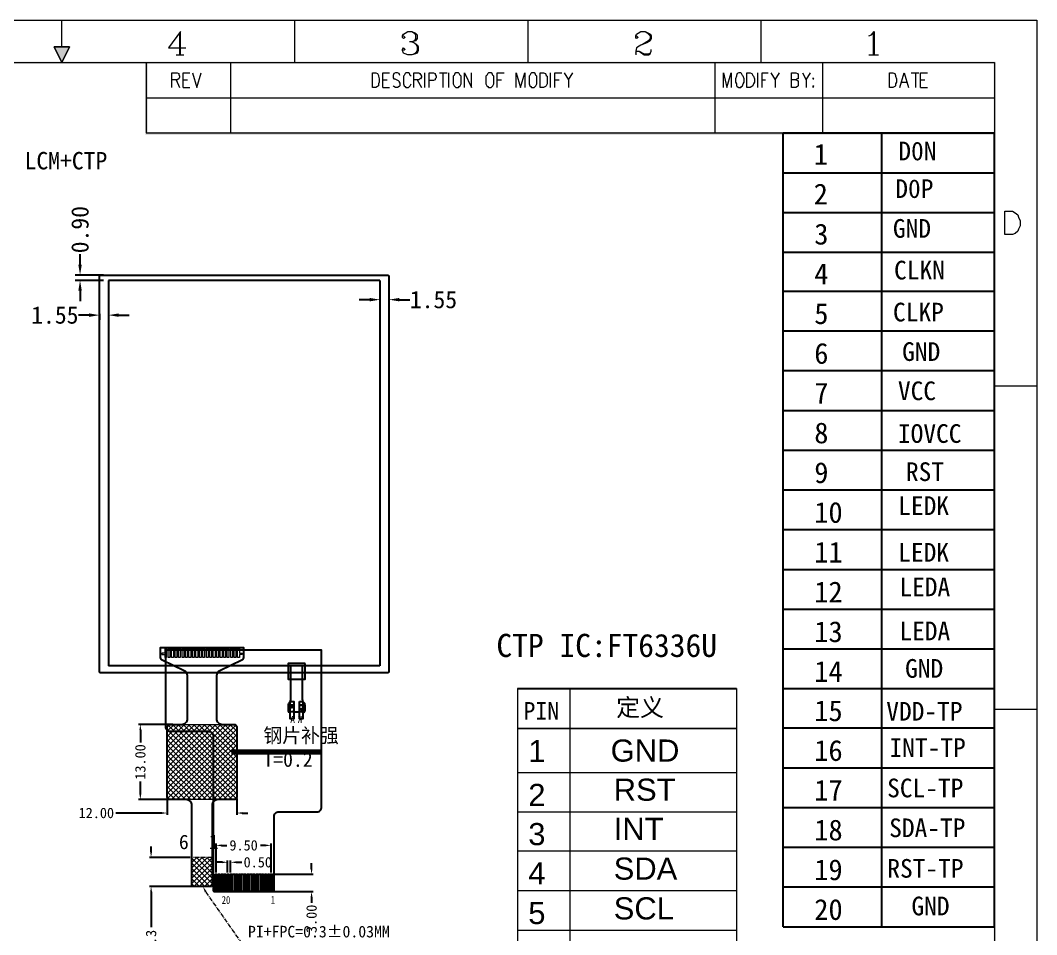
# Model space of a CAD drawing. Header units: millimetres. Extents: x -334 to 203, y -30 to 226.
# Drawn here: x -172.3 to 3.2, y 50.3 to 208.3 of the extents above; entities that cross this region are included whole.
import ezdxf

# ---------------------------------------------------------------- set-up
doc = ezdxf.new("R2010")
doc.units = ezdxf.units.MM
doc.linetypes.add('CENTER2', pattern=[1.125, 0.75, -0.125, 0.125, -0.125])
for name, color, linetype in [('DIM', 3, 'Continuous'), ('FPC-P', 4, 'Continuous'), ('lens', 6, 'Continuous')]:
    doc.layers.add(name, color=color, linetype=linetype)
for name, color, linetype, lineweight in [('FPC Pad', 50, 'Continuous', 0), ('中心線', 1, 'CENTER2', 5), ('元件区', 7, 'Continuous', 13)]:
    doc.layers.add(name, color=color, linetype=linetype, lineweight=lineweight)
doc.styles.add('Arial', font='arial.ttf')
doc.styles.add('BD-宋体', font='', dxfattribs={"height": 3})
doc.styles.add('MONOTXT', font='simsun.ttc', dxfattribs={"width": 0.8, "height": 0.06})
doc.styles.add('ROMAND', font='romand.shx')
doc.styles.add('title', font='gbenor.shx', dxfattribs={"width": 0.8, "bigfont": 'gbcbig.shx'})
doc.styles.add('宋体', font='')
doc.styles.get('BD-宋体').set_extended_font_data('SimSun')
doc.styles.get('宋体').set_extended_font_data('SimSun')
doc.dimstyles.new('BL_Housing', dxfattribs={"dimtxt": 2, "dimasz": 1.8, "dimexe": 0.825, "dimexo": 0.825, "dimgap": 0.2, "dimtad": 0, "dimzin": 0, "dimdsep": 46, "dimtxsty": '宋体', "dimcen": 0, "dimclrd": 256, "dimclre": 256, "dimclrt": 256, "dimazin": 0, "dimtp": 0.1, "dimtm": 0.1, "dimtfac": 0.9, "dimtofl": 0, "dimtmove": 0, "dimatfit": 3, "dimfxl": 1, "dimtolj": 1, "dimtzin": 0, "dimarcsym": 0})
doc.dimstyles.new('CAO1.000-1X', dxfattribs={"dimtxt": 1.5, "dimasz": 1.5, "dimexe": 1, "dimexo": 0.625, "dimgap": 0.3, "dimtad": 1, "dimzin": 9, "dimdsep": 46, "dimtxsty": 'ROMAND', "dimcen": 1.5, "dimclrd": 256, "dimclre": 256, "dimclrt": 256, "dimadec": 0, "dimazin": 2, "dimtfac": 1, "dimtmove": 0, "dimatfit": 3, "dimfxl": 1, "dimlwe": -1, "dimarcsym": 0})
doc.dimstyles.new('ISO-25$0', dxfattribs={"dimscale": 0.6, "dimtxt": 1.2, "dimasz": 1.6, "dimexe": 0.5, "dimexo": 0.5, "dimtad": 0, "dimzin": 1, "dimdsep": 46, "dimtxsty": 'Standard', "dimcen": 1.5, "dimadec": 0, "dimazin": 0, "dimtp": 1.2, "dimtm": 1.2, "dimtfac": 1, "dimtofl": 0, "dimtmove": 0, "dimatfit": 0, "dimfxl": 0.5, "dimtolj": 1, "dimarcsym": 0})
doc.dimstyles.new('ISO-25$7', dxfattribs={"dimscale": 0.5, "dimtxt": 2.5, "dimasz": 2, "dimexe": 0.65, "dimexo": 0, "dimtad": 0, "dimdsep": 46, "dimtxsty": 'title', "dimcen": 1.6, "dimclrd": 7, "dimclre": 73, "dimclrt": 7, "dimazin": 0, "dimtfac": 1, "dimtofl": 0, "dimtmove": 0, "dimatfit": 0, "dimfxl": 1.25, "dimtolj": 1, "dimlwd": 9, "dimlwe": 9, "dimarcsym": 0})
pattern_1 = [(45, (-2152.0963, -1429.3422), (-0.4490128, 0.4490128), []), (135, (-2152.0963, -1429.3422), (-0.4490128, -0.4490128), [])]

# ---------------------------------------------------------------- blocks, each defined once
blk = doc.blocks.new('*D101')
at = {"color": 0, "lineweight": -2}
for p, q in [((-137.49, 62.83), (-138.45, 62.83)), ((-136.53, 61.06), (-136.53, 63.13)), ((-136.03, 61.06), (-136.03, 63.13)), ((-135.07, 62.83), (-134.11, 62.83))]:
    blk.add_line(p, q, dxfattribs=at)
at = {"color": 0}
for points in [[(-137.49, 62.99), (-137.49, 62.67), (-136.53, 62.83)], [(-135.07, 62.99), (-135.07, 62.67), (-136.03, 62.83)]]:
    blk.add_solid(points, dxfattribs=at)
at = {"layer": 'Defpoints', "color": 0}
for p in [(-136.03, 62.83), (-136.53, 60.76), (-136.03, 60.76)]:
    blk.add_point(p, dxfattribs=at)
at = {"color": 0, "insert": (-131.33, 62.83), "char_height": 1.8, "attachment_point": 5}
blk.add_mtext('\\A1;0.50', dxfattribs=at)
blk = doc.blocks.new('*D107')
at = {"color": 0, "lineweight": -2}
for p, q in [((-138.53, 61.06), (-138.53, 66.05)), ((-137.57, 65.75), (-136.7, 65.75)), ((-129.99, 65.75), (-130.85, 65.75)), ((-129.03, 61.06), (-129.03, 66.05))]:
    blk.add_line(p, q, dxfattribs=at)
at = {"color": 0}
for points in [[(-137.57, 65.91), (-137.57, 65.59), (-138.53, 65.75)], [(-129.99, 65.91), (-129.99, 65.59), (-129.03, 65.75)]]:
    blk.add_solid(points, dxfattribs=at)
at = {"layer": 'Defpoints', "color": 0}
for p in [(-129.03, 65.75), (-138.53, 60.76), (-129.03, 60.76)]:
    blk.add_point(p, dxfattribs=at)
at = {"color": 0, "insert": (-133.78, 65.75), "char_height": 1.8, "attachment_point": 5}
blk.add_mtext('\\A1;9.50', dxfattribs=at)
blk = doc.blocks.new('*D108')
at = {"color": 0, "lineweight": -2}
for p, q in [((-122.04, 61.72), (-122.04, 62.68)), ((-128.73, 60.76), (-121.74, 60.76)), ((-128.73, 57.76), (-121.74, 57.76)), ((-122.04, 56.8), (-122.04, 55.84))]:
    blk.add_line(p, q, dxfattribs=at)
at = {"color": 0}
for points in [[(-122.2, 61.72), (-121.88, 61.72), (-122.04, 60.76)], [(-122.2, 56.8), (-121.88, 56.8), (-122.04, 57.76)]]:
    blk.add_solid(points, dxfattribs=at)
at = {"layer": 'Defpoints', "color": 0}
for p in [(-129.03, 60.76), (-129.03, 57.76), (-122.04, 57.76)]:
    blk.add_point(p, dxfattribs=at)
at = {"color": 0, "insert": (-122.04, 53.06), "char_height": 1.8, "attachment_point": 5, "rotation": 90}
blk.add_mtext('\\A1;3.00', dxfattribs=at)
blk = doc.blocks.new('*D229')
for p, q in [((-197.4, 162.28), (-197.4, 185.01)), ((-193.8, 162.28), (-193.8, 185.01))]:
    blk.add_line(p, q)
at = {"lineweight": -2}
for p, q in [((-198.9, 184.01), (-200.4, 184.01)), ((-197.4, 184.01), (-193.8, 184.01)), ((-192.3, 184.01), (-190.8, 184.01))]:
    blk.add_line(p, q, dxfattribs=at)
at = {"linetype": 'ByBlock'}
for points in [[(-198.9, 184.26), (-198.9, 183.76), (-197.4, 184.01)], [(-192.3, 184.26), (-192.3, 183.76), (-193.8, 184.01)]]:
    blk.add_solid(points, dxfattribs=at)
at = {"layer": 'Defpoints', "color": 0, "linetype": 'ByBlock'}
for p in [(-193.8, 184.01), (-197.4, 161.65), (-193.8, 161.65)]:
    blk.add_point(p, dxfattribs=at)
at = {"color": 2, "linetype": 'ByBlock', "insert": (-173.64, 184.01), "char_height": 3, "attachment_point": 5, "style": '宋体'}
blk.add_mtext('3.6%%P0.2 LCM+CTP', dxfattribs=at)
blk = doc.blocks.new('*D257')
at = {"layer": 'Defpoints', "color": 0}
for p in [(-145.7, 86.66), (-151.61, 73.66), (-145.93, 73.66)]:
    blk.add_point(p, dxfattribs=at)
at = {"layer": 'DIM', "color": 0, "lineweight": -2}
for p, q in [((-146, 86.66), (-151.91, 86.66)), ((-151.61, 85.7), (-151.61, 83.52)), ((-151.61, 74.62), (-151.61, 76.79)), ((-146.23, 73.66), (-151.91, 73.66))]:
    blk.add_line(p, q, dxfattribs=at)
at = {"layer": 'DIM', "color": 0}
for points in [[(-151.77, 85.7), (-151.45, 85.7), (-151.61, 86.66)], [(-151.77, 74.62), (-151.45, 74.62), (-151.61, 73.66)]]:
    blk.add_solid(points, dxfattribs=at)
at = {"layer": 'DIM', "color": 0, "insert": (-151.61, 80.16), "char_height": 1.8, "attachment_point": 5, "rotation": 90, "style": '宋体'}
blk.add_mtext('\\A1;13.00', dxfattribs=at)
blk = doc.blocks.new('*D258')
at = {"layer": 'Defpoints', "color": 0}
for p in [(-146.96, 74.43), (-134.96, 74.16), (-146.96, 71.34)]:
    blk.add_point(p, dxfattribs=at)
at = {"layer": 'DIM', "color": 0, "lineweight": -2}
for p, q in [((-146.96, 74.13), (-146.96, 71.04)), ((-134.96, 73.86), (-134.96, 71.04)), ((-147.92, 71.34), (-155.85, 71.34)), ((-134, 71.34), (-133.04, 71.34))]:
    blk.add_line(p, q, dxfattribs=at)
at = {"layer": 'DIM', "color": 0}
for points in [[(-147.92, 71.5), (-147.92, 71.18), (-146.96, 71.34)], [(-134, 71.5), (-134, 71.18), (-134.96, 71.34)]]:
    blk.add_solid(points, dxfattribs=at)
at = {"layer": 'DIM', "color": 0, "insert": (-159.21, 71.34), "char_height": 1.8, "attachment_point": 5, "style": '宋体'}
blk.add_mtext('\\A1;12.00', dxfattribs=at)
blk = doc.blocks.new('*D259')
at = {"layer": 'Defpoints', "color": 0}
for p in [(-149.75, 63.66), (-142.71, 63.66), (-142.03, 58.66)]:
    blk.add_point(p, dxfattribs=at)
at = {"layer": 'DIM', "color": 0, "lineweight": -2}
for p, q in [((-149.75, 64.62), (-149.75, 65.58)), ((-143.01, 63.66), (-150.05, 63.66)), ((-142.33, 58.66), (-150.05, 58.66)), ((-149.75, 57.7), (-149.75, 51.63))]:
    blk.add_line(p, q, dxfattribs=at)
at = {"layer": 'DIM', "color": 0}
for points in [[(-149.91, 64.62), (-149.59, 64.62), (-149.75, 63.66)], [(-149.91, 57.7), (-149.59, 57.7), (-149.75, 58.66)]]:
    blk.add_solid(points, dxfattribs=at)
at = {"layer": 'DIM', "color": 0, "insert": (-149.75, 45.65), "char_height": 1.8, "attachment_point": 5, "rotation": 90, "style": '宋体'}
blk.add_mtext('\\A1;5.00%%P0.3', dxfattribs=at)
blk = doc.blocks.new('*D184')
at = {"lineweight": -2}
for p, q in [((-162.02, 166.06), (-162.02, 167.86)), ((-157.95, 164.26), (-162.85, 164.26)), ((-157.95, 163.36), (-162.85, 163.36)), ((-162.02, 161.56), (-162.02, 159.76))]:
    blk.add_line(p, q, dxfattribs=at)
for points in [[(-162.32, 166.06), (-161.72, 166.06), (-162.02, 164.26)], [(-162.32, 161.56), (-161.72, 161.56), (-162.02, 163.36)]]:
    blk.add_solid(points)
at = {"layer": 'Defpoints', "color": 0}
for p in [(-162.02, 164.26), (-157.13, 164.26), (-157.13, 163.36)]:
    blk.add_point(p, dxfattribs=at)
at = {"insert": (-162.02, 172.12), "char_height": 3, "attachment_point": 5, "rotation": 90, "style": '宋体'}
blk.add_mtext('\\A1;0.90', dxfattribs=at)
blk = doc.blocks.new('*D185')
at = {"lineweight": -2}
for p, q in [((-110.23, 162.53), (-110.23, 159.2)), ((-108.68, 162.53), (-108.68, 159.2)), ((-112.03, 160.02), (-113.83, 160.02)), ((-106.88, 160.02), (-105.08, 160.02))]:
    blk.add_line(p, q, dxfattribs=at)
for points in [[(-112.03, 160.32), (-112.03, 159.72), (-110.23, 160.02)], [(-106.88, 160.32), (-106.88, 159.72), (-108.68, 160.02)]]:
    blk.add_solid(points)
at = {"layer": 'Defpoints', "color": 0}
for p in [(-110.23, 163.36), (-108.68, 163.36), (-108.68, 160.02)]:
    blk.add_point(p, dxfattribs=at)
at = {"insert": (-100.99, 160.02), "char_height": 3, "attachment_point": 5, "style": '宋体'}
blk.add_mtext('\\A1;1.55', dxfattribs=at)
blk = doc.blocks.new('*D186')
at = {"lineweight": -2}
for p, q in [((-160.48, 157.35), (-162.28, 157.35)), ((-158.68, 157.55), (-158.68, 156.53)), ((-157.13, 157.55), (-157.13, 156.53)), ((-155.33, 157.35), (-153.53, 157.35))]:
    blk.add_line(p, q, dxfattribs=at)
for points in [[(-160.48, 157.65), (-160.48, 157.05), (-158.68, 157.35)], [(-155.33, 157.65), (-155.33, 157.05), (-157.13, 157.35)]]:
    blk.add_solid(points)
at = {"layer": 'Defpoints', "color": 0}
for p in [(-158.68, 158.37), (-157.13, 158.37), (-158.68, 157.35)]:
    blk.add_point(p, dxfattribs=at)
at = {"insert": (-166.37, 157.35), "char_height": 3, "attachment_point": 5, "style": '宋体'}
blk.add_mtext('\\A1;1.55', dxfattribs=at)

msp = doc.modelspace()

# ---------------------------------------------------------------- hatches: boundary and pattern name
h = msp.add_hatch(color=0)
h.dxf.hatch_style = 2
h.paths.add_polyline_path([(-166.515, 203.674), (-163.84, 203.674), (-165.177, 200.999)])
h = msp.add_hatch(color=0)
h.dxf.hatch_style = 2
h.paths.add_polyline_path([(-4.255, 200.851), (-3.957, 201.148), (-326.249, 200.851)])
h = msp.add_hatch(color=0)
h.dxf.hatch_style = 2
h.paths.add_polyline_path([(-3.957, 201.148), (-326.249, 200.851), (-326.249, 201.148)])
h = msp.add_hatch(color=0)
h.dxf.hatch_style = 2
h.paths.add_polyline_path([(-150.318, 200.999), (-150.764, 200.999), (-150.318, 188.963)])
h = msp.add_hatch(color=0)
h.dxf.hatch_style = 2
h.paths.add_polyline_path([(-150.764, 200.999), (-150.318, 188.963), (-150.764, 188.518)])
h = msp.add_hatch(color=0)
h.dxf.hatch_style = 2
h.paths.add_polyline_path([(-4.255, 200.851), (-3.957, 201.148), (-36.35, 200.851)])
h = msp.add_hatch(color=0)
h.dxf.hatch_style = 2
h.paths.add_polyline_path([(-3.957, 201.148), (-36.35, 200.851), (-36.35, 201.148)])
h = msp.add_hatch(color=0)
h.dxf.hatch_style = 2
h.paths.add_polyline_path([(-4.255, 10.061), (-3.957, 10.061), (-4.255, 200.851)])
h = msp.add_hatch(color=0)
h.dxf.hatch_style = 2
h.paths.add_polyline_path([(-4.255, -22.332), (-3.957, -22.629), (-4.255, 200.851)])
h = msp.add_hatch(color=0)
h.dxf.hatch_style = 2
h.paths.add_polyline_path([(-3.957, 10.061), (-4.255, 200.851), (-3.957, 201.148)])
h = msp.add_hatch(color=0)
h.dxf.hatch_style = 2
h.paths.add_polyline_path([(-3.957, -22.629), (-4.255, 200.851), (-3.957, 201.148)])
h = msp.add_hatch(color=0)
h.dxf.hatch_style = 2
h.paths.add_polyline_path([(-150.318, 188.963), (-150.764, 188.518), (-4.106, 188.963)])
h = msp.add_hatch(color=0)
h.dxf.hatch_style = 2
h.paths.add_polyline_path([(-150.764, 188.518), (-4.106, 188.963), (-4.106, 188.518)])
at = {"layer": '中心線'}
h = msp.add_hatch(dxfattribs=at)
h.set_pattern_fill('ANSI37', color=1, scale=0.2, style=0)
h.set_pattern_definition(pattern_1)
h.paths.add_polyline_path([(-139.207, 63.656), (-142.707, 63.656), (-142.707, 58.856, 0.4142136), (-142.507, 58.656), (-139.407, 58.656, 0.4142136), (-139.207, 58.856)])
at = {"layer": '元件区', "linetype": 'ByBlock'}
h = msp.add_hatch(dxfattribs=at)
h.set_pattern_fill('ANSI37', color=256, scale=0.2, style=0)
h.set_pattern_definition(pattern_1)
edge = h.paths.add_edge_path()
edge.add_line((-135.457, 73.656), (-146.457, 73.656))
edge.add_arc((-146.457, 74.156), 0.5, 180, 270, ccw=False)
edge.add_line((-146.957, 74.156), (-146.957, 86.156))
edge.add_arc((-146.457, 86.156), 0.5, 90, 180, ccw=False)
edge.add_line((-146.457, 86.656), (-135.457, 86.656))
edge.add_arc((-135.457, 86.156), 0.5, 0, 90, ccw=False)
edge.add_line((-134.957, 86.156), (-134.957, 74.156))
edge.add_arc((-135.457, 74.156), 0.5, -90, 0, ccw=False)

# ---------------------------------------------------------------- linework, layer by layer
at = {"color": 0}
for p, q in [((-40.622, 51.699), (-40.622, 188.815)), ((-40.622, 188.815), (-4.106, 188.815)), ((-23.632, 188.815), (-23.632, 51.699)), ((-4.106, 51.699), (-4.106, 188.815)), ((-40.622, 181.946), (-4.106, 181.946)), ((-40.622, 175.078), (-4.106, 175.078)), ((-40.622, 168.21), (-4.106, 168.21)), ((-40.622, 161.508), (-4.106, 161.508)), ((-40.622, 154.64), (-4.106, 154.64)), ((-40.622, 147.772), (-4.106, 147.772)), ((-40.622, 140.903), (-4.106, 140.903)), ((-40.622, 134.035), (-4.106, 134.035)), ((-40.622, 127.167), (-4.106, 127.167)), ((-40.622, 120.299), (-4.106, 120.299)), ((-40.622, 113.43), (-4.106, 113.43)), ((-40.622, 106.562), (-4.106, 106.562)), ((-40.622, 99.694), (-4.106, 99.694)), ((-125.627, 90.913), (-125.627, 96.756)), ((-123.627, 90.913), (-123.627, 96.756)), ((-40.622, 92.825), (-4.106, 92.825)), ((-126.077, 90.049), (-126.077, 88.956)), ((-125.931, 90.402), (-125.773, 90.56)), ((-125.777, 89.956), (-125.077, 89.956)), ((-125.777, 89.956), (-125.777, 88.756)), ((-125.077, 89.956), (-125.777, 89.956)), ((-125.077, 89.956), (-125.077, 88.756)), ((-124.177, 89.956), (-123.477, 89.956)), ((-124.177, 89.956), (-124.177, 88.756)), ((-123.477, 89.956), (-124.177, 89.956)), ((-123.323, 90.402), (-123.481, 90.56)), ((-123.477, 89.956), (-123.477, 88.756)), ((-123.177, 90.049), (-123.177, 88.956)), ((-125.557, 88.756), (-125.877, 88.756)), ((-125.557, 88.756), (-125.777, 88.756)), ((-125.077, 88.756), (-125.297, 88.756)), ((-123.957, 88.756), (-125.297, 88.756)), ((-123.957, 88.756), (-124.177, 88.756)), ((-123.477, 88.756), (-123.697, 88.756)), ((-123.377, 88.756), (-123.697, 88.756)), ((-40.622, 86.04), (-4.106, 86.04)), ((-40.622, 79.172), (-4.106, 79.172)), ((-40.622, 72.304), (-4.106, 72.304)), ((-40.622, 65.436), (-4.106, 65.436)), ((-40.622, 58.567), (-4.106, 58.567)), ((-40.622, 51.699), (-4.106, 51.699))]:
    msp.add_line(p, q, dxfattribs=at)
at = {"color": 0, "linetype": 'Continuous'}
msp.add_line((-4.106, 72.602), (-4.106, 188.815), dxfattribs=at)
at = {"color": 0, "lineweight": 0}
for p, q in [((-2.323, 171.281), (-2.323, 175.293)), ((-2.323, 175.293), (-0.986, 175.293)), ((-0.986, 175.293), (-0.54, 174.996)), ((-0.54, 174.996), (-0.094, 174.699)), ((-0.094, 174.699), (0.055, 174.253)), ((0.055, 174.253), (0.352, 173.659)), ((0.055, 172.173), (-0.094, 171.875)), ((0.352, 172.767), (0.055, 172.173)), ((0.352, 173.659), (0.352, 172.767)), ((-0.986, 171.281), (-2.323, 171.281)), ((-0.54, 171.43), (-0.986, 171.281)), ((-0.094, 171.875), (-0.54, 171.43)), ((-4.106, 145.129), (3.175, 145.129)), ((-4.106, 89.259), (3.175, 89.259))]:
    msp.add_line(p, q, dxfattribs=at)
at = {"color": 0, "ltscale": 8}
msp.add_line((-110.227, 163.356), (-157.127, 163.356), dxfattribs=at)
at = {"color": 0, "ltscale": 3}
for p, q in [((-157.127, 163.356), (-157.127, 96.756)), ((-110.227, 163.356), (-110.227, 96.756)), ((-110.227, 96.756), (-157.127, 96.756))]:
    msp.add_line(p, q, dxfattribs=at)
at = {"color": 0, "lineweight": 0}
for points in [[(-333.53, 208.28), (3.175, 208.28), (3.175, -29.761), (-333.53, -29.761)], [(-166.515, 203.674), (-163.84, 203.674)], [(-165.177, 200.999), (-166.515, 203.674)], [(-163.84, 203.674), (-165.177, 200.999)], [(-326.249, 200.999), (-4.106, 200.999), (-4.106, -22.48), (-326.249, -22.48)], [(-111.536, 196.69), (-111.536, 199.216), (-110.942, 199.216), (-110.645, 199.067), (-110.496, 198.77), (-110.496, 198.622), (-110.348, 198.176), (-110.348, 197.582), (-110.496, 197.284), (-110.496, 196.987), (-110.645, 196.839), (-110.942, 196.69)], [(-97.123, 199.216), (-97.272, 199.067), (-97.42, 198.77), (-97.569, 198.622), (-97.569, 197.284), (-97.42, 196.987), (-97.272, 196.839), (-97.123, 196.69), (-96.677, 196.69), (-96.529, 196.839), (-96.38, 196.987), (-96.232, 197.284), (-96.232, 198.622), (-96.38, 198.77), (-96.529, 199.067), (-96.677, 199.216)], [(-91.477, 199.216), (-91.625, 199.067), (-91.774, 198.77), (-91.923, 198.622), (-91.923, 197.284), (-91.774, 196.987), (-91.625, 196.839), (-91.477, 196.69), (-91.031, 196.69), (-90.882, 196.839), (-90.734, 196.987), (-90.585, 197.284), (-90.585, 198.622), (-90.734, 198.77), (-90.882, 199.067), (-91.031, 199.216)], [(-84.047, 199.216), (-84.196, 199.067), (-84.345, 198.77), (-84.493, 198.622), (-84.493, 197.284), (-84.345, 196.987), (-84.196, 196.839), (-84.047, 196.69), (-83.602, 196.69), (-83.453, 196.839), (-83.304, 196.987), (-83.156, 197.284), (-83.156, 198.622), (-83.304, 198.77), (-83.453, 199.067), (-83.602, 199.216)], [(-82.561, 196.69), (-82.561, 199.216), (-81.967, 199.216), (-81.67, 199.067), (-81.521, 198.77), (-81.373, 198.622), (-81.373, 197.284), (-81.521, 196.987), (-81.67, 196.839), (-81.967, 196.69)], [(-48.237, 199.216), (-48.534, 199.067), (-48.683, 198.77), (-48.683, 198.622), (-48.831, 198.176), (-48.831, 197.582), (-48.683, 197.284), (-48.683, 196.987), (-48.534, 196.839), (-48.237, 196.69), (-47.94, 196.69), (-47.791, 196.839), (-47.643, 196.987), (-47.494, 197.284), (-47.346, 197.582), (-47.346, 198.176), (-47.494, 198.622), (-47.643, 198.77), (-47.791, 199.067), (-47.94, 199.216)], [(-46.9, 196.69), (-46.9, 199.216), (-46.305, 199.216), (-46.008, 199.067), (-45.86, 198.77), (-45.711, 198.622), (-45.563, 198.176), (-45.563, 197.582), (-45.711, 197.284), (-45.86, 196.987), (-46.008, 196.839), (-46.305, 196.69)], [(-22.234, 196.69), (-22.234, 199.216), (-21.64, 199.216), (-21.342, 199.067), (-21.194, 198.77), (-21.194, 198.622), (-21.045, 198.176), (-21.045, 197.582), (-21.194, 197.284), (-21.194, 196.987), (-21.342, 196.839), (-21.64, 196.69)], [(-35.458, 198.324), (-35.458, 198.176), (-35.31, 198.176)], [(-35.458, 196.987), (-35.458, 196.69), (-35.31, 196.839)]]:
    msp.add_lwpolyline(points, close=True, dxfattribs=at)
for points in [[(-165.177, 203.674), (-165.177, 208.28)], [(-124.91, 200.999), (-124.91, 208.28)], [(-84.642, 200.999), (-84.642, 208.28)], [(-44.374, 200.999), (-44.374, 208.28)], [(-144.672, 202.336), (-144.672, 206.348), (-146.752, 203.525), (-143.781, 203.525)], [(-144.821, 205.903), (-144.821, 202.336)], [(-106.187, 205.605), (-105.89, 205.308), (-106.187, 205.16), (-106.336, 205.308), (-106.336, 205.605), (-106.187, 205.903), (-105.89, 206.051), (-105.444, 206.348), (-104.701, 206.348), (-104.107, 206.051), (-103.81, 205.754), (-103.81, 205.16), (-104.107, 204.714), (-104.701, 204.565), (-105.147, 204.565)], [(-104.701, 206.348), (-104.256, 206.051), (-104.107, 205.754), (-104.107, 205.16), (-104.256, 204.714), (-104.701, 204.565), (-104.256, 204.417), (-103.81, 203.971), (-103.661, 203.674), (-103.661, 203.079), (-103.81, 202.634), (-104.107, 202.485), (-104.701, 202.336), (-105.444, 202.336), (-105.89, 202.485), (-106.187, 202.634), (-106.336, 203.079), (-106.336, 203.228), (-106.187, 203.525), (-105.89, 203.228), (-106.187, 203.079)], [(-65.919, 205.605), (-65.622, 205.308), (-65.919, 205.16), (-66.068, 205.308), (-66.068, 205.605), (-65.919, 205.903), (-65.622, 206.051), (-65.176, 206.348), (-64.433, 206.348), (-63.839, 206.051), (-63.542, 205.903), (-63.393, 205.605), (-63.393, 205.16), (-63.542, 204.714), (-64.136, 204.417), (-65.176, 203.971), (-65.474, 203.822), (-65.919, 203.525), (-66.068, 202.931), (-66.068, 202.336)], [(-64.433, 206.348), (-63.988, 206.051), (-63.839, 205.903), (-63.542, 205.605), (-63.542, 205.16), (-63.839, 204.714), (-64.433, 204.417), (-65.176, 203.971)], [(-25.8, 205.605), (-25.354, 205.754), (-24.909, 206.348), (-24.909, 202.336)], [(-25.057, 206.051), (-25.057, 202.336)], [(-104.107, 204.268), (-103.81, 203.674), (-103.81, 203.079), (-104.107, 202.634), (-104.256, 202.485), (-104.701, 202.336)], [(-145.415, 202.336), (-144.078, 202.336)], [(-66.068, 202.634), (-65.919, 202.931), (-65.474, 202.931), (-64.582, 202.485), (-63.988, 202.485), (-63.542, 202.634), (-63.393, 202.931)], [(-65.474, 202.931), (-64.582, 202.336), (-63.839, 202.336), (-63.542, 202.485), (-63.393, 202.931), (-63.393, 203.228)], [(-25.8, 202.336), (-24.166, 202.336)], [(-150.616, 200.999), (-150.616, 188.815)], [(-136.054, 200.999), (-136.054, 188.815)], [(-52.398, 200.999), (-52.398, 188.815)], [(-33.824, 200.999), (-33.824, 188.815)], [(-146.158, 196.69), (-146.158, 199.216), (-145.266, 199.216), (-144.969, 199.067), (-144.969, 198.919), (-144.821, 198.622), (-144.821, 198.473), (-144.969, 198.176), (-145.266, 198.027), (-146.158, 198.027)], [(-144.226, 196.69), (-144.226, 199.216), (-143.038, 199.216)], [(-142.592, 199.216), (-141.849, 196.69), (-141.106, 199.216)], [(-109.753, 196.69), (-109.753, 199.216), (-108.565, 199.216)], [(-106.782, 198.77), (-106.93, 199.067), (-107.227, 199.216), (-107.525, 199.216), (-107.822, 199.067), (-107.97, 198.77), (-107.97, 198.324), (-107.822, 198.176), (-107.673, 198.176), (-107.079, 197.879), (-106.93, 197.73), (-106.93, 197.582), (-106.782, 197.433), (-106.782, 196.987), (-106.93, 196.839), (-107.227, 196.69), (-107.525, 196.69), (-107.822, 196.839), (-107.97, 196.987)], [(-104.85, 198.622), (-104.999, 198.77), (-105.147, 199.067), (-105.296, 199.216), (-105.741, 199.216), (-105.89, 199.067), (-106.039, 198.77), (-106.187, 198.622), (-106.187, 197.284), (-106.039, 196.987), (-105.89, 196.839), (-105.741, 196.69), (-105.296, 196.69), (-105.147, 196.839), (-104.999, 196.987), (-104.85, 197.284)], [(-104.404, 196.69), (-104.404, 199.216), (-103.513, 199.216), (-103.364, 199.067), (-103.215, 198.919), (-103.067, 198.622), (-103.067, 198.473), (-103.215, 198.176), (-103.364, 198.176), (-103.513, 198.027), (-104.404, 198.027)], [(-102.472, 196.69), (-102.472, 199.216)], [(-101.73, 196.69), (-101.73, 199.216), (-100.987, 199.216), (-100.689, 199.067), (-100.689, 198.919), (-100.541, 198.622), (-100.541, 198.324), (-100.689, 198.176), (-100.689, 198.027), (-100.987, 197.879), (-101.73, 197.879)], [(-99.946, 199.216), (-98.609, 199.216)], [(-99.352, 199.216), (-99.352, 196.69)], [(-98.312, 196.69), (-98.312, 199.216)], [(-95.637, 196.69), (-95.637, 199.216), (-94.449, 196.69), (-94.449, 199.216)], [(-89.991, 196.69), (-89.991, 199.216), (-88.802, 199.216)], [(-86.722, 196.69), (-86.722, 199.216), (-85.979, 196.69), (-85.236, 199.216), (-85.236, 196.69)], [(-80.778, 196.69), (-80.778, 199.216)], [(-80.035, 196.69), (-80.035, 199.216), (-78.847, 199.216)], [(-78.401, 199.216), (-77.658, 198.027), (-76.915, 199.216)], [(-50.912, 196.69), (-50.912, 199.216), (-50.317, 196.69), (-49.574, 199.216), (-49.574, 196.69)], [(-44.968, 196.69), (-44.968, 199.216)], [(-44.225, 196.69), (-44.225, 199.216), (-43.185, 199.216)], [(-42.739, 199.216), (-41.996, 198.027), (-41.253, 199.216)], [(-39.173, 196.69), (-39.173, 199.216), (-38.43, 199.216), (-38.133, 199.067), (-37.984, 198.919), (-37.984, 198.176), (-38.133, 198.176), (-38.43, 198.027), (-39.173, 198.027)], [(-37.241, 199.216), (-36.647, 198.027), (-35.904, 199.216)], [(-20.451, 196.69), (-19.708, 199.216), (-18.965, 196.69)], [(-18.519, 199.216), (-17.182, 199.216)], [(-17.776, 199.216), (-17.776, 196.69)], [(-16.885, 196.69), (-16.885, 199.216), (-15.696, 199.216)], [(-145.415, 198.027), (-144.821, 196.69)], [(-144.226, 198.027), (-143.483, 198.027)], [(-144.226, 196.69), (-143.038, 196.69)], [(-109.753, 198.027), (-109.01, 198.027)], [(-109.753, 196.69), (-108.565, 196.69)], [(-103.81, 198.027), (-103.067, 196.69)], [(-89.991, 198.027), (-89.248, 198.027)], [(-80.035, 198.027), (-79.292, 198.027)], [(-77.658, 198.027), (-77.658, 196.69)], [(-44.225, 198.027), (-43.631, 198.027)], [(-41.996, 198.027), (-41.996, 196.69)], [(-38.43, 198.027), (-38.133, 197.879), (-37.984, 197.73), (-37.984, 196.987), (-38.133, 196.839), (-38.43, 196.69), (-39.173, 196.69)], [(-36.647, 198.027), (-36.647, 196.69)], [(-20.154, 197.582), (-19.262, 197.582)], [(-16.885, 198.027), (-16.142, 198.027)], [(-16.885, 196.69), (-15.696, 196.69)], [(-150.616, 194.907), (-4.106, 194.907)], [(-150.616, 188.815), (-4.106, 188.815)], [(-34.121, 188.815), (-4.106, 188.815)], [(-31.744, 188.815), (-4.106, 188.815)]]:
    msp.add_lwpolyline(points, dxfattribs=at)
at = {"color": 0, "const_width": 0.00635}
for points in [[(-110.774, 100.216, -1), (-110.78, 100.216, -1)], [(-110.774, 100.216, -1), (-110.78, 100.216, -1)], [(-127.288, 97.378, -1), (-127.295, 97.378, -1)], [(-127.288, 97.378, -1), (-127.295, 97.378, -1)], [(-123.326, 91.016, -1), (-123.333, 91.016, -1)], [(-123.326, 91.016, -1), (-123.333, 91.016, -1)], [(-123.326, 90.516, -1), (-123.333, 90.516, -1)], [(-123.326, 90.516, -1), (-123.333, 90.516, -1)], [(-123.326, 90.516, -1), (-123.333, 90.516, -1)], [(-123.326, 90.516, -1), (-123.333, 90.516, -1)], [(-123.326, 90.516, -1), (-123.333, 90.516, -1)], [(-123.326, 90.516, -1), (-123.333, 90.516, -1)]]:
    msp.add_lwpolyline(points, format="xyb", close=True, dxfattribs=at)
at = {"color": 0}
msp.add_lwpolyline([(-128.727, 57.756, 0.4142136), (-128.527, 57.956), (-128.527, 70.75, -0.4142136), (-127.727, 71.55), (-121.097, 71.55, 0.4142136), (-120.297, 72.35), (-120.297, 99.486), (-147.257, 99.486), (-147.257, 86.256, 0.4142136), (-146.457, 85.456), (-139.827, 85.456, -0.4142136), (-139.027, 84.656), (-139.027, 57.956, 0.4142136), (-138.827, 57.756)], format="xyb", close=True, dxfattribs=at)
for points in [[(-123.149, 97.143), (-126.088, 97.143), (-126.088, 94.456), (-123.149, 94.456)], [(-125.727, 90.619), (-125.127, 90.619), (-125.127, 87.619), (-125.727, 87.619)], [(-124.127, 90.619), (-123.527, 90.619), (-123.527, 87.619), (-124.127, 87.619)], [(-138.677, 60.756), (-138.377, 60.756), (-138.377, 57.756), (-138.677, 57.756)], [(-138.177, 60.756), (-137.877, 60.756), (-137.877, 57.756), (-138.177, 57.756)], [(-137.677, 60.756), (-137.377, 60.756), (-137.377, 57.756), (-137.677, 57.756)], [(-137.177, 60.756), (-136.877, 60.756), (-136.877, 57.756), (-137.177, 57.756)], [(-136.677, 60.756), (-136.377, 60.756), (-136.377, 57.756), (-136.677, 57.756)], [(-136.177, 60.756), (-135.877, 60.756), (-135.877, 57.756), (-136.177, 57.756)], [(-135.677, 60.756), (-135.377, 60.756), (-135.377, 57.756), (-135.677, 57.756)], [(-135.177, 60.756), (-134.877, 60.756), (-134.877, 57.756), (-135.177, 57.756)], [(-134.677, 60.756), (-134.377, 60.756), (-134.377, 57.756), (-134.677, 57.756)], [(-134.177, 60.756), (-133.877, 60.756), (-133.877, 57.756), (-134.177, 57.756)], [(-133.677, 60.756), (-133.377, 60.756), (-133.377, 57.756), (-133.677, 57.756)], [(-133.177, 60.756), (-132.877, 60.756), (-132.877, 57.756), (-133.177, 57.756)], [(-132.677, 60.756), (-132.377, 60.756), (-132.377, 57.756), (-132.677, 57.756)], [(-132.177, 60.756), (-131.877, 60.756), (-131.877, 57.756), (-132.177, 57.756)], [(-131.677, 60.756), (-131.377, 60.756), (-131.377, 57.756), (-131.677, 57.756)], [(-131.177, 60.756), (-130.877, 60.756), (-130.877, 57.756), (-131.177, 57.756)], [(-130.677, 60.756), (-130.377, 60.756), (-130.377, 57.756), (-130.677, 57.756)], [(-130.177, 60.756), (-129.877, 60.756), (-129.877, 57.756), (-130.177, 57.756)], [(-129.677, 60.756), (-129.377, 60.756), (-129.377, 57.756), (-129.677, 57.756)], [(-129.177, 60.756), (-128.877, 60.756), (-128.877, 57.756), (-129.177, 57.756)]]:
    msp.add_lwpolyline(points, close=True, dxfattribs=at)
for centre in [(-125.427, 89.656), (-123.827, 89.256)]:
    msp.add_circle(centre, 0.13, dxfattribs=at)
for centre, radius, start, end in [((-125.577, 90.049), 0.5, 135, 180), ((-126.127, 90.913), 0.5, 315, 0), ((-123.127, 90.913), 0.5, 180, 225), ((-123.677, 90.049), 0.5, 0, 45), ((-125.877, 88.956), 0.2, 180, 270), ((-125.877, 88.956), 0.2, 180, 270), ((-125.427, 88.756), 0.13, 0, 180), ((-123.827, 88.756), 0.13, 0, 180), ((-123.377, 88.956), 0.2, 270, 0)]:
    msp.add_arc(centre, radius, start, end, dxfattribs=at)
at = {"layer": 'DIM', "color": 4, "lineweight": 9}
for p, q in [((-86.478, 92.858), (-86.478, 44.207)), ((-77.427, 92.858), (-77.427, 44.207)), ((-48.675, 92.858), (-48.675, 44.443)), ((-86.478, 85.923), (-48.675, 85.923)), ((-48.675, 85.923), (-86.478, 85.923)), ((-48.675, 85.923), (-86.478, 85.923))]:
    msp.add_line(p, q, dxfattribs=at)
at = {"layer": 'DIM', "color": 4}
msp.add_line((-86.478, 92.858), (-48.675, 92.858), dxfattribs=at)
at = {"layer": 'DIM', "color": 4, "lineweight": 9}
for points in [[(-86.478, 78.335), (-48.675, 78.335)], [(-86.478, 71.572), (-48.675, 71.572)], [(-86.478, 64.809), (-48.675, 64.809)], [(-86.478, 57.942), (-48.675, 57.942)], [(-86.478, 51.075), (-48.675, 51.075)]]:
    msp.add_lwpolyline(points, dxfattribs=at)
at = {"layer": 'FPC Pad'}
for points in [[(-147.907, 98.741), (-147.407, 98.741), (-147.407, 98.216), (-147.107, 98.216), (-147.107, 99.716), (-147.407, 99.716), (-147.407, 98.941), (-147.907, 98.941)], [(-146.507, 98.216), (-146.807, 98.216), (-146.807, 99.716), (-146.507, 99.716)], [(-145.907, 98.216), (-146.207, 98.216), (-146.207, 99.716), (-145.907, 99.716)], [(-145.307, 98.216), (-145.607, 98.216), (-145.607, 99.716), (-145.307, 99.716)], [(-144.707, 98.216), (-145.007, 98.216), (-145.007, 99.716), (-144.707, 99.716)], [(-144.107, 98.216), (-144.407, 98.216), (-144.407, 99.716), (-144.107, 99.716)], [(-143.507, 98.216), (-143.807, 98.216), (-143.807, 99.716), (-143.507, 99.716)], [(-142.907, 98.216), (-143.207, 98.216), (-143.207, 99.716), (-142.907, 99.716)], [(-142.307, 98.216), (-142.607, 98.216), (-142.607, 99.716), (-142.307, 99.716)], [(-141.707, 98.216), (-142.007, 98.216), (-142.007, 99.716), (-141.707, 99.716)], [(-141.107, 98.216), (-141.407, 98.216), (-141.407, 99.716), (-141.107, 99.716)], [(-140.507, 98.216), (-140.807, 98.216), (-140.807, 99.716), (-140.507, 99.716)], [(-139.907, 98.216), (-140.207, 98.216), (-140.207, 99.716), (-139.907, 99.716)], [(-139.307, 98.216), (-139.607, 98.216), (-139.607, 99.716), (-139.307, 99.716)], [(-138.707, 98.216), (-139.007, 98.216), (-139.007, 99.716), (-138.707, 99.716)], [(-138.107, 98.216), (-138.407, 98.216), (-138.407, 99.716), (-138.107, 99.716)], [(-137.507, 98.216), (-137.807, 98.216), (-137.807, 99.716), (-137.507, 99.716)], [(-136.907, 98.216), (-137.207, 98.216), (-137.207, 99.716), (-136.907, 99.716)], [(-136.307, 98.216), (-136.607, 98.216), (-136.607, 99.716), (-136.307, 99.716)], [(-135.707, 98.216), (-136.007, 98.216), (-136.007, 99.716), (-135.707, 99.716)], [(-135.107, 98.216), (-135.407, 98.216), (-135.407, 99.716), (-135.107, 99.716)], [(-134.007, 98.741), (-134.507, 98.741), (-134.507, 98.216), (-134.807, 98.216), (-134.807, 99.716), (-134.507, 99.716), (-134.507, 98.941), (-134.007, 98.941)]]:
    msp.add_lwpolyline(points, close=True, dxfattribs=at)
at = {"layer": 'lens'}
msp.add_lwpolyline([(-108.677, 164.056), (-108.677, 95.756, -0.4142136), (-108.877, 95.556), (-158.477, 95.556, -0.4142136), (-158.677, 95.756), (-158.677, 164.056, -0.4142136), (-158.477, 164.256), (-108.877, 164.256, -0.4142136)], format="xyb", close=True, dxfattribs=at)
at = {"layer": 'lens', "linetype": 'Continuous'}
msp.add_lwpolyline([(-138.457, 95.026), (-138.457, 87.656, 0.4142136), (-137.457, 86.656), (-135.457, 86.656, -0.4142136), (-134.957, 86.156), (-134.957, 74.156, -0.4142136), (-135.457, 73.656), (-138.207, 73.656, 0.4142136), (-139.207, 72.656), (-139.207, 58.856, -0.4142136), (-139.407, 58.656), (-142.507, 58.656, -0.4142136), (-142.707, 58.856), (-142.707, 72.656, 0.4142136), (-143.707, 73.656), (-146.457, 73.656, -0.4142136), (-146.957, 74.156), (-146.957, 86.156, -0.4142136), (-146.457, 86.656), (-144.457, 86.656, 0.4142136), (-143.457, 87.656), (-143.457, 95.026, 0.2886226), (-144.025, 95.928), (-147.823, 97.748, -0.2886226), (-148.107, 98.199), (-148.107, 99.916), (-133.807, 99.916), (-133.807, 98.199, -0.2886226), (-134.091, 97.748), (-137.889, 95.928, 0.2886226)], format="xyb", close=True, dxfattribs=at)
at = {"layer": '中心線', "color": 1}
msp.add_line((-139.207, 63.656), (-142.707, 63.656), dxfattribs=at)
msp.add_lwpolyline([(-140.309, 57.692), (-133.91, 48.533), (-133.91, 48.533)], dxfattribs=at)
msp.add_solid([(-140.149, 57.773), (-140.797, 58.656), (-140.47, 57.611)], dxfattribs=at)
at = {"layer": '元件区', "linetype": 'ByBlock'}
msp.add_lwpolyline([(-135.457, 73.656), (-146.457, 73.656, -0.4142136), (-146.957, 74.156), (-146.957, 86.156, -0.4142136), (-146.457, 86.656), (-135.457, 86.656, -0.4142136), (-134.957, 86.156), (-134.957, 74.156, -0.4142136)], format="xyb", close=True, dxfattribs=at)

# ---------------------------------------------------------------- texts
at = {"color": 0}
for s, height, p in [('1', 3.603, (-35.331, 183.334)), ('D0N', 3.2262, (-20.713, 184.089)), ('D0P', 3.2262, (-21.237, 177.59)), ('2', 3.603, (-35.331, 176.466)), ('GND', 3.2262, (-21.651, 170.717)), ('3', 3.603, (-35.229, 169.55)), ('CLKN', 3.2262, (-21.449, 163.516)), ('4', 3.603, (-35.229, 162.681)), ('5', 3.603, (-35.229, 155.813)), ('CLKP', 3.2262, (-21.634, 156.265)), ('GND', 3.2262, (-20.056, 149.441)), ('6', 3.603, (-35.229, 148.945)), ('VCC', 3.2262, (-20.783, 142.667)), ('7', 3.603, (-35.229, 142.077)), ('8', 3.603, (-35.229, 135.208)), ('IOVCC', 3.2262, (-20.783, 135.282)), ('9', 3.603, (-35.229, 128.34)), ('RST', 3.2262, (-19.404, 128.693)), ('10', 3.603, (-35.229, 121.472)), ('LEDK', 3.2262, (-20.729, 122.826)), ('11', 3.603, (-35.229, 114.604)), ('LEDK', 3.2262, (-20.729, 114.756)), ('12', 3.603, (-35.229, 107.735)), ('LEDA', 3.2262, (-20.537, 108.8)), ('13', 3.603, (-35.229, 100.867)), ('LEDA', 3.2262, (-20.537, 101.18)), ('14', 3.603, (-35.229, 93.999)), ('GND', 3.2262, (-19.548, 94.707)), ('15', 3.603, (-35.229, 87.214)), ('VDD-TP', 3.2262, (-22.798, 87.305)), ('INT-TP', 3.2262, (-22.242, 81.039)), ('16', 3.603, (-35.229, 80.345)), ('SCL-TP', 3.2262, (-22.651, 74.053)), ('17', 3.603, (-35.229, 73.477)), ('SDA-TP', 3.2262, (-22.298, 67.172)), ('18', 3.603, (-35.229, 66.609)), ('19', 3.603, (-35.229, 59.741)), ('RST-TP', 3.2262, (-22.617, 60.165)), ('20', 3.603, (-35.229, 52.872)), ('GND', 3.2262, (-18.452, 53.667))]:
    msp.add_text(s, height=height, dxfattribs=at).set_placement(p)
at = {"color": 0, "style": 'MONOTXT', "width": 0.8}
for s, height, p in [('20', 1.3631, (-137.56, 55.631)), ('1', 1.363, (-129.083, 55.661))]:
    msp.add_text(s, height=height, dxfattribs=at).set_placement(p)
at = {"color": 0, "extrusion": (0, 0, -1), "char_height": 1.183, "width": 0.97965, "attachment_point": 1, "text_direction": (-1, 0, 0), "style": 'BD-宋体'}
for s, insert in [('A', (-124.92, 88.083)), ('K', (-123.64, 88.083))]:
    msp.add_mtext(s, dxfattribs=dict(at, insert=insert))
at = {"layer": 'DIM', "color": 4, "style": '宋体'}
for s, p in [('定义', (-69.436, 88.07)), ('PIN', (-85.45, 87.488))]:
    msp.add_text(s, height=3.027, dxfattribs=at).set_placement(p)
at = {"layer": 'DIM', "color": 4, "lineweight": 9, "style": 'Arial'}
for s, height, p in [('1', 3.825, (-84.617, 80.136)), ('GND', 3.8252, (-70.392, 80.216)), ('RST', 3.8252, (-69.866, 73.454)), ('2', 3.825, (-84.617, 72.548)), ('INT', 3.8252, (-69.866, 66.691)), ('3', 3.825, (-84.617, 65.785)), ('SDA', 3.8252, (-69.866, 59.823)), ('4', 3.825, (-84.617, 59.022)), ('SCL', 3.8252, (-69.866, 52.956)), ('5', 3.825, (-84.617, 52.155))]:
    msp.add_text(s, height=height, dxfattribs=at).set_placement(p)
at = {"layer": 'DIM', "color": 6, "insert": (-130.357, 85.998), "char_height": 2.5, "width": 36.7828, "attachment_point": 1}
msp.add_mtext('钢片补强\\PT=0.2', dxfattribs=at)
at = {"layer": 'FPC-P', "insert": (-90.12, 102.293), "char_height": 4, "width": 39.85348, "attachment_point": 1}
msp.add_mtext('{\\fSimHei|b0|i0|c134|p49;\\C1;CTP IC:FT6336U}', dxfattribs=at)
at = {"layer": 'lens', "char_height": 2.5, "width": 1.21794, "attachment_point": 1}
for s, insert in [('6', (-144.95, 67.597)), ('1', (-139.788, 67.596))]:
    msp.add_mtext(s, dxfattribs=dict(at, insert=insert))
at = {"layer": '中心線', "color": 1, "insert": (-108.534, 51.853), "char_height": 2, "width": 76.11899, "attachment_point": 3}
msp.add_mtext('{\\fSimSun|b0|i0|c134|p2;PI+FPC=0.3%%P0.03MM}', dxfattribs=at)

# ---------------------------------------------------------------- dimensions: what is measured, and where the dimension line sits
at = {"color": 0, "linetype": 'ByBlock'}
dim = msp.add_linear_dim(base=(-193.799, 184.014), p1=(-197.399, 161.654), p2=(-193.799, 161.654), text='<>%%P0.2 LCM+CTP', dimstyle='CAO1.000-1X', override={"dimtxt": 3, "dimtad": 0, "dimtxsty": '宋体', "dimcen": 2, "dimclrt": 2, "dimfxl": 0.2, "dimarcsym": 2}, dxfattribs=at)
dim.commit()
dim.dimension.update_dxf_attribs({"geometry": '*D229', "text_midpoint": (-173.64, 184.014)})
at = {"color": 0}
for base, p1, p2, angle, dimstyle, override, picture, middle in [((-162.021, 164.259), (-157.127, 163.356), (-157.127, 164.259), 90, 'BL_Housing', {"dimtxt": 3, "dimfxl": 0.5}, '*D184', (-162.021, 172.117)), ((-136.027, 62.832), (-136.527, 60.756), (-136.027, 60.756), 180, 'ISO-25$0', {"dimtxt": 3, "dimfxl": 0.8}, '*D101', (-131.332, 62.832)), ((-122.042, 57.756), (-129.027, 60.756), (-129.027, 57.756), 90, 'ISO-25$0', {"dimtxt": 3, "dimfxl": 0.8}, '*D108', (-122.042, 53.061))]:
    dim = msp.add_linear_dim(base=base, p1=p1, p2=p2, angle=angle, dimstyle=dimstyle, override=override, dxfattribs=at)
    dim.commit()
    dim.dimension.update_dxf_attribs({"geometry": picture, "text_midpoint": middle})
for base, p1, p2, dimstyle, override, picture, middle in [((-108.677, 160.025), (-110.227, 163.356), (-108.677, 163.356), 'BL_Housing', {"dimtxt": 3, "dimfxl": 0.5}, '*D185', (-100.985, 160.025)), ((-158.677, 157.355), (-157.127, 158.373), (-158.677, 158.373), 'BL_Housing', {"dimtxt": 3, "dimfxl": 0.5}, '*D186', (-166.369, 157.355)), ((-129.027, 65.746), (-138.527, 60.756), (-129.027, 60.756), 'ISO-25$0', {"dimtxt": 3, "dimfxl": 0.8}, '*D107', (-133.777, 65.746))]:
    dim = msp.add_linear_dim(base=base, p1=p1, p2=p2, dimstyle=dimstyle, override=override, dxfattribs=at)
    dim.commit()
    dim.dimension.update_dxf_attribs({"geometry": picture, "text_midpoint": middle})
at = {"layer": 'DIM', "color": 6}
dim = msp.add_linear_dim(base=(-151.611, 73.656), p1=(-145.696, 86.656), p2=(-145.931, 73.656), angle=90, dimstyle='ISO-25$0', override={"dimtxt": 3, "dimtxsty": '宋体', "dimcen": 6.128825}, dxfattribs=at)
dim.commit()
dim.dimension.update_dxf_attribs({"geometry": '*D257', "text_midpoint": (-151.611, 80.156)})
dim = msp.add_linear_dim(base=(-146.957, 71.338), p1=(-134.957, 74.156), p2=(-146.957, 74.432), dimstyle='ISO-25$0', override={"dimtxt": 3, "dimtxsty": '宋体', "dimcen": 6.128825}, dxfattribs=at)
dim.commit()
dim.dimension.update_dxf_attribs({"geometry": '*D258', "text_midpoint": (-159.212, 71.338), "dimtype": 160})
dim = msp.add_linear_dim(base=(-149.748, 63.656), p1=(-142.031, 58.656), p2=(-142.707, 63.656), angle=90, text='<>%%P0.3', dimstyle='ISO-25$0', override={"dimtxt": 3, "dimtxsty": '宋体', "dimcen": 6.128825}, dxfattribs=at)
dim.commit()
dim.dimension.update_dxf_attribs({"geometry": '*D259', "text_midpoint": (-149.748, 45.648), "dimtype": 160})

# ---------------------------------------------------------------- leaders
msp.add_leader([(-135.885, 81.929), (-120.346, 81.929)], dimstyle='ISO-25$7', override={"dimscale": 0.6, "dimtxt": 3, "dimasz": 1.6, "dimexe": 0.5, "dimexo": 0.5, "dimzin": 1, "dimtxsty": '宋体', "dimcen": 6.128825, "dimclrd": 0, "dimclre": 0, "dimclrt": 0, "dimadec": 0, "dimtp": 1.2, "dimtm": 1.2, "dimfxl": 0.5, "dimlwd": 65534, "dimlwe": 65534}, dxfattribs=at)

doc.saveas('drawing.dxf')
